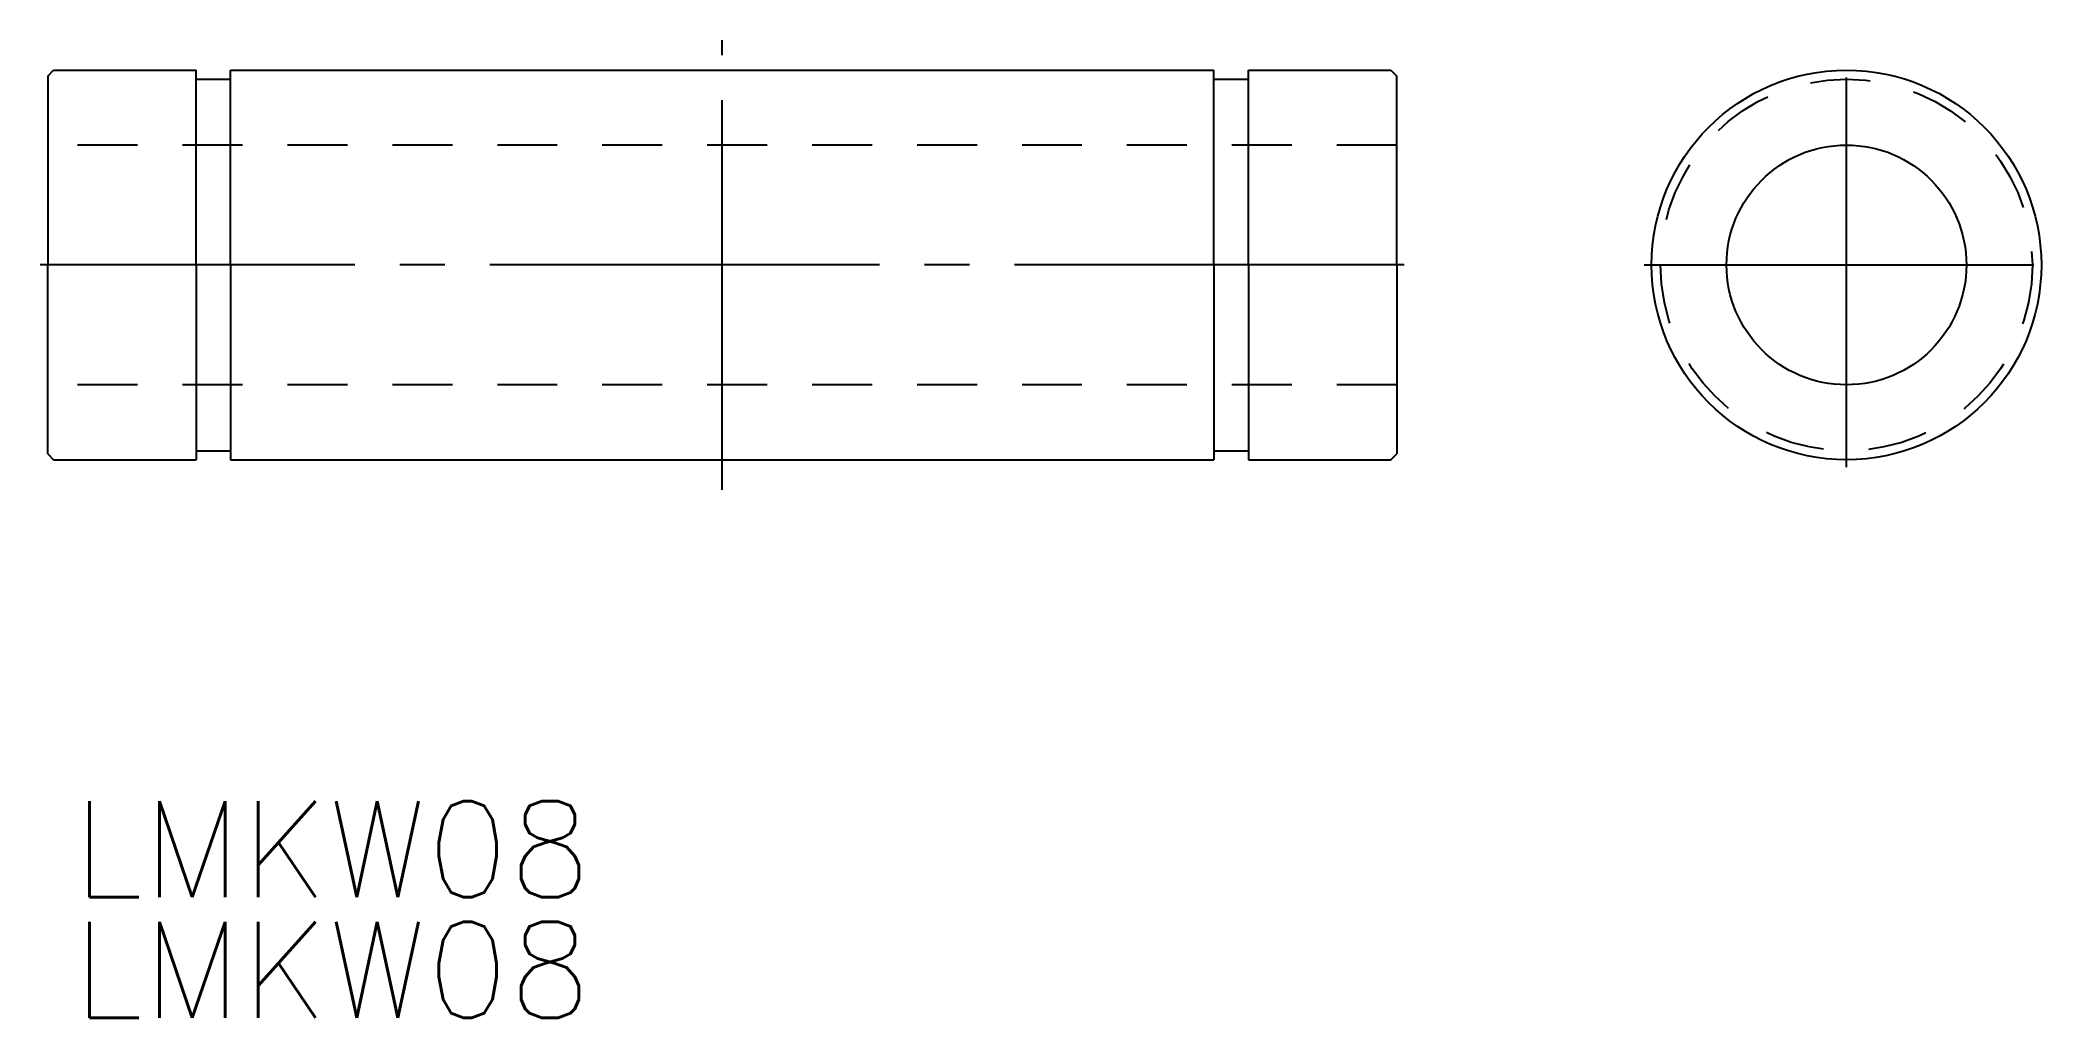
# Model space of a CAD drawing. Extents: x 112.7 to 179.7, y 114 to 146.6.
import ezdxf

# ---------------------------------------------------------------- set-up
doc = ezdxf.new("R2010")
doc.units = 0
doc.linetypes.add('CENTER', pattern=[17.5, 13, -1.5, 1.5, -1.5])
doc.linetypes.add('DASHED', pattern=[3.5, 2, -1.5])
doc.layers.get('0').update_dxf_attribs({"linetype": 'CONTINUOUS'})
doc.layers.add('CENTER', color=1, linetype='CENTER')
doc.styles.get("Standard").update_dxf_attribs({"font": 'txt.shx', "bigfont": '@extfont2.shx'})

msp = doc.modelspace()

# ---------------------------------------------------------------- linework, layer by layer
at = {"color": 7, "linetype": 'CONTINUOUS'}
for p, q in [((112.931, 145.391), (113.131, 145.591)), ((112.931, 145.391), (112.931, 139.091)), ((113.131, 145.591), (117.881, 145.591)), ((117.881, 139.091), (117.881, 145.591)), ((119.031, 139.091), (119.031, 145.591)), ((119.031, 145.591), (151.831, 145.591)), ((151.831, 139.091), (151.831, 145.591)), ((152.981, 139.091), (152.981, 145.591)), ((152.981, 145.591), (157.731, 145.591)), ((157.731, 145.591), (157.931, 145.391)), ((157.931, 139.091), (157.931, 145.391)), ((117.881, 145.291), (119.031, 145.291)), ((151.831, 145.291), (152.981, 145.291)), ((112.931, 132.791), (112.931, 139.091)), ((117.881, 139.091), (117.881, 132.591)), ((119.031, 139.091), (119.031, 132.591)), ((151.831, 139.091), (151.831, 132.591)), ((152.981, 139.091), (152.981, 132.591)), ((157.931, 139.091), (157.931, 132.791)), ((112.931, 132.791), (113.131, 132.591)), ((117.881, 132.891), (119.031, 132.891)), ((151.831, 132.891), (152.981, 132.891)), ((157.731, 132.591), (157.931, 132.791)), ((113.131, 132.591), (117.881, 132.591)), ((119.031, 132.591), (151.831, 132.591)), ((152.981, 132.591), (157.731, 132.591))]:
    msp.add_line(p, q, dxfattribs=at)
at = {"color": 3, "linetype": 'DASHED'}
for p, q in [((157.931, 143.091), (112.931, 143.091)), ((157.931, 135.091), (112.931, 135.091))]:
    msp.add_line(p, q, dxfattribs=at)
at = {"color": 7, "linetype": 'CONTINUOUS'}
for radius in [6.5, 4]:
    msp.add_circle((172.931, 139.091), radius, dxfattribs=at)
at = {"color": 3, "linetype": 'DASHED'}
msp.add_circle((172.931, 139.091), 6.2, dxfattribs=at)
at = {"layer": 'CENTER', "color": 1, "linetype": 'CENTER'}
for p, q in [((135.431, 131.591), (135.431, 146.591)), ((172.931, 132.341), (172.931, 145.841)), ((158.181, 139.091), (112.681, 139.091)), ((166.181, 139.091), (179.681, 139.091))]:
    msp.add_line(p, q, dxfattribs=at)

# ---------------------------------------------------------------- texts
at = {"color": 7, "linetype": 'CONTINUOUS'}
for p in [(113.778, 117.995), (113.778, 113.97)]:
    msp.add_text('LMKW08', height=3.2, dxfattribs=at).set_placement(p)

doc.saveas('drawing.dxf')
